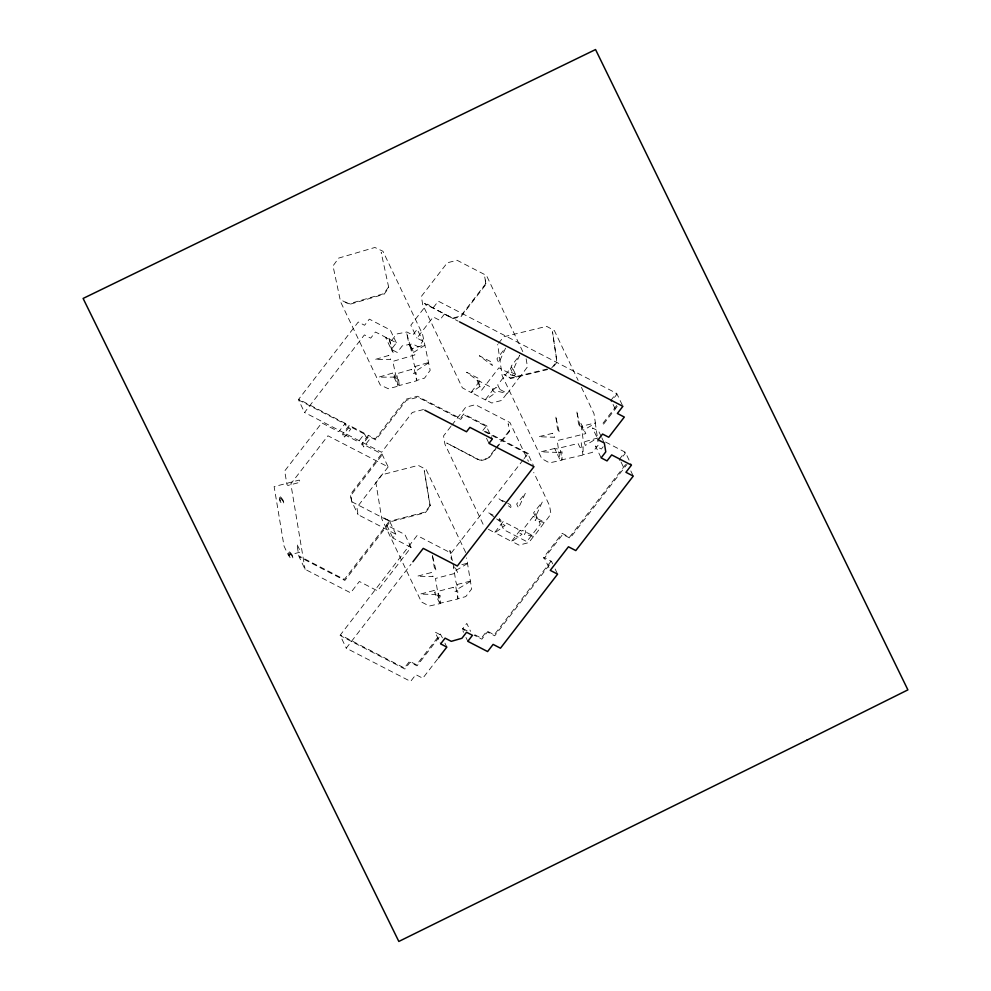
<?xml version="1.0" encoding="UTF-8"?>
<svg xmlns="http://www.w3.org/2000/svg" width="991" height="991" viewBox="0 0 991 991"><rect width="100%" height="100%" fill="white"/><g stroke="black" fill="none" stroke-linecap="round" stroke-linejoin="round"><path stroke-width="0.74" stroke-dasharray="4.96 3.72" d="M505.559 348.163L498.807 362.855L496.912 358.878L505.41 347.866M388.497 287.13L383.802 293.658L349.129 303.828L342.378 300.657L349.414 304.41L384.087 294.253L388.782 287.724L381.176 252.494L381.461 253.089M423.491 409.531L412.306 412.454L381.56 452.292L304.547 412.479L364.415 334.896L370.721 338.154L375.465 332.01L396.375 342.824L391.309 349.389L397.205 352.437L402.272 345.871L412.529 343.852L418.437 346.9L422.872 341.152L417.211 329.285L412.776 335.032L406.867 331.985L396.611 334.004L391.544 340.57L385.648 337.522L391.309 349.389M422.872 341.152L416.963 338.104L433.265 316.971L439.645 320.266L444.439 314.06L458.164 321.158M388.15 466.922L356.871 507.454L358.085 514.701L395.83 534.223L392.894 538.026L411.042 547.416L377.509 590.859L359.361 581.482L350.616 592.829L305.055 569.28L298.91 556.397L296.854 544.047L300.657 552.012L288.381 555.22L284.033 546.115L274.135 486.631L299.245 480.078L300.273 482.221L287.873 485.466L286.956 484.562L284.69 470.985L321.79 422.909L338.811 431.704L344.992 423.69L346.491 426.824L350.777 429.053L344.595 437.068L343.097 433.922L358.308 441.788L364.49 433.773L365.989 436.907L369.903 438.926L363.709 446.953L362.223 443.807L382.006 454.039L388.15 466.922L327.934 435.78L290.834 483.868L305.055 569.28M450.93 426.365L443.559 435.916L444.934 444.216L484.549 527.286M451.859 425.164L465.683 407.251L475.42 404.7L509.931 422.55L528.426 461.323M482.84 430.503L486.234 426.105L492.378 438.976M494.559 449.741L488.117 458.09L479.978 460.22L446.743 443.039L480.263 460.803L488.402 458.684L495.773 449.146M495.488 448.551L509.287 430.664M496.689 447.957L509.572 431.258L508.123 423.739L508.408 424.321M437.576 659.065L422.785 678.24L415.836 674.648L410.608 681.424L346.255 648.151L411.03 564.201M523.174 459.836L451.178 553.139L417.087 535.512L340.111 635.281L346.255 648.151M524.103 458.622L527.844 453.779L533.381 465.374M610.617 400.748L616.129 393.6L616.613 394.604L611.088 401.764M616.662 405.517L602.255 424.198L602.739 425.201L618.05 405.356M603.123 446.78L601.376 449.047L595.48 446L601.141 457.867M619.177 459.564L624.702 452.416L625.185 453.42L619.66 460.58M625.594 464.568L569.565 537.184L562.219 533.381L543.502 557.636L543.985 558.639L562.702 534.397L570.048 538.187L627.006 464.37M498.547 343.27L503.75 336.779L546.611 326.336L554.353 330.56L578.137 380.408M551.714 367.896L556.781 361.566L552.52 331.712L557.066 362.149L551.999 368.491M424.941 345.178L412.776 352.945L409.915 344.422L414.919 354.902L392.832 361.381L397.899 385.363L392.894 374.883L393.947 374.573L395.843 378.55L398.493 377.769L399.237 385.883L388.311 388.745L380.234 384.954L340.607 301.883L333.013 265.91L338.637 258.106L374.883 247.477L382.947 251.268L422.575 334.339L430.181 370.312L424.557 378.116L416.641 380.433L414.151 368.64L414.981 368.404L414.61 366.633L428.533 362.545M428.682 362.842L416.505 370.609L414.052 364.019L410.881 348.968L424.805 344.88M467.603 563.495L455.352 570.804L453.011 564.189M470.527 581.383L458.276 588.691L455.947 582.064L453.444 566.827M461.856 564.659L467.467 563.198M470.391 581.085L456.38 584.715L456.678 586.511L455.835 586.722L457.792 598.663L465.758 596.607L471.679 588.951L466.588 557.883M547.292 368.974L510.439 377.943L503.961 374.425L510.724 378.537L547.577 369.569M605.526 442.023L625.309 452.255L631.453 465.126M506.389 502.586L498.857 498.684L503.651 502.251M507.652 503.23L510.167 504.53L512.062 508.507L508.457 505.831M493.171 515.171L488.142 512.57L495.413 518.058M488.365 529.256L494.819 532.824L505.076 525.478L502.561 524.177L500.666 520.201L498.807 519.247L503.812 529.727L526.828 541.619L540.306 524.152L535.301 513.672L534.793 514.329L536.701 518.305L535.078 520.411L544.641 522.579L550.946 513.92L549.559 505.633L533.715 472.397M467.12 630.796L461.942 628.121L463.515 632.32M474.887 634.81L481.366 638.167L486.891 631.007L494.236 634.797L550.847 561.439L551.33 562.442L494.72 635.813L487.374 632.01L481.849 639.17L474.082 635.157M465.014 630.462L462.425 629.124L466.798 623.438L470.576 631.354M496.602 518.925L501.347 522.393L499.452 518.417M622.274 405.022L616.749 393.439L438.295 301.177L433.501 307.396L427.133 304.101L410.831 325.221L416.963 338.104M613.07 404.452L616.142 410.893M630.821 470.936L633.274 476.076M621.023 461.979L624.702 469.709M581.432 387.32L593.981 413.631L595.442 423.219L583.154 430.317L580.8 423.145L585.805 433.624L557.227 440.586L559.927 459.613L554.935 449.134L557.053 448.613L558.949 452.59L562.058 451.834L562.008 460.146L549.497 462.871L541.755 458.66L502.127 375.577L497.68 344.36M601.165 436.399L598.651 431.135L592.469 427.939L598.13 439.806M601.797 437.725L604.312 443.002M522.79 351.632L486.47 275.473L457.037 260.261L447.288 262.801L421.348 296.433L422.723 304.72L462.339 387.803L471.245 392.622L481.502 385.276L479.347 384.161L476.609 379.751L481.601 390.231L498.907 367.81L516.831 377.075L511.839 366.596L510.439 368.404L512.335 372.381L510.452 374.833L520.002 377.001L527.472 366.843L526.097 358.556M552.693 563.854L551.467 561.278L544.121 557.475L550.253 570.358M555.146 568.995L557.599 574.148M486.519 438.233L488.984 443.386M396.375 342.824L390.231 329.941L369.321 319.127L364.589 325.271L358.271 322.013L298.402 399.608L304.547 412.479M465.708 552.52L426.093 469.449L418.239 465.374L381.77 474.813L375.837 482.468L381.808 518.888L421.435 601.958L429.276 606.046L440.277 603.544L440.078 595.269L437.403 595.963L435.507 591.986L434.454 592.259L439.447 602.739L435.47 578.459L457.693 572.699L455.191 567.459M465.981 637.473L467.814 641.338M411.042 547.416L404.898 534.533L386.75 525.156L392.894 538.026M395.83 534.223L389.686 521.34L351.941 501.83L358.085 514.701M442.42 637.857L440.326 634.029L416.554 664.837L409.605 661.245L404.378 668.021L340.731 635.12L341.214 636.123L404.861 669.024L410.088 662.261L417.038 665.853L440.809 635.033L434.987 632.023L440.648 643.89M444.934 643.134L446.83 647.086M452.354 560.633L449.902 550.513L451.363 559.457M597.139 435.743L595.306 422.922L581.259 426.341L583.092 439.162L585.309 445.43L597.462 438.034L581.209 442.729L582.919 454.72L592.37 452.429L598.428 444.848L597.66 439.397M583.104 446.706L583.055 455.018L561.872 459.849L560.163 447.858L578.087 443.485L579.983 447.461L583.104 446.706M280.564 496.838C275.535 499.898 289.384 507.194 280.564 496.838M280.825 498.399C275.907 501.681 289.545 508.569 280.825 498.399M289.731 551.863C284.578 555.133 298.638 561.922 289.731 551.863M289.991 553.424C284.913 556.546 298.638 563.545 289.991 553.424M519.668 355.224L513.053 370.225L511.158 366.249L519.668 355.224M525.304 493.307L518.553 508.011L516.658 504.035L525.304 493.307M542.25 502.065L535.499 516.769L533.604 512.793L542.25 502.065M349.191 425.374L342.477 434.083L342.96 435.099L349.674 426.39L365.592 434.615L365.109 433.612L349.191 425.374M368.318 435.26L361.604 443.968L362.074 444.971L368.801 436.275L375.812 439.905L406.397 400.265L417.954 397.242L460.765 419.379L464.16 414.969L487.337 426.948L486.854 425.944L463.677 413.965L460.282 418.363L417.471 396.239L405.914 399.249L375.329 438.889L368.318 435.26M485.813 283.587L460.827 315.968L452.689 318.099L424.532 303.543L452.961 318.693L461.112 316.563L486.098 284.182L484.661 276.662L485.813 283.587M381.386 454.2L350.269 494.534L352.016 503.106L350.752 495.537L381.869 455.216L381.386 454.2M479.607 381.3L471.109 392.325L485.491 399.992L495.76 392.647L493.605 391.532L491.709 387.555L479.607 381.3M389.079 521.501L344.373 579.425L299.319 556.137L299.802 557.14L344.856 580.441L389.55 522.517L389.079 521.501M493.865 388.67L485.355 399.695L491.784 403.015L501.52 400.475L507.132 393.204L495.822 387.357L494.534 389.017L493.865 388.67M508.556 370.857L497.705 384.917L499.6 388.893L497.717 391.334L507.268 393.501L519.866 376.704L508.556 370.857M503.18 521.501L494.682 532.526L511.765 541.582L522.022 534.236L519.507 532.947L517.612 528.971L503.18 521.501M520.126 530.259L511.616 541.284L519.073 545.137L528.822 542.597L533.777 536.168L522.468 530.309L521.823 531.139L520.126 530.259M533.183 516.435L524.09 528.215L525.986 532.192L524.363 534.285L533.926 536.465L544.493 522.282L533.183 516.435M430.02 505.695L425.065 512.099L390.181 521.13L383.616 517.711L390.466 521.724L425.35 512.694L430.305 506.29L424.272 470.626L430.02 505.695M388.794 355.447L374.858 359.535L390.689 359.423L388.794 355.447M392.523 373.111L378.599 377.187L394.418 377.088L392.523 373.111M411.5 369.42L396.598 373.793L399.1 385.586L416.79 380.73L416.047 372.616L413.396 373.396L411.5 369.42M431.221 572.587L417.211 576.217L433.129 576.564L431.221 572.587M434.157 590.475L420.147 594.105L436.052 594.451L434.157 590.475M453.16 587.415L438.183 591.293L440.128 603.234L457.929 598.96L457.731 590.698L455.055 591.392L453.16 587.415M552.681 433.302L538.621 436.721L554.576 437.279L552.681 433.302M554.836 448.415L540.776 451.834L556.731 452.392L554.836 448.415M490.619 361.579L479.31 355.732L492.515 365.555L490.619 361.579M477.885 378.091L466.575 372.244L479.78 382.068L477.885 378.091M528.463 453.618L483.459 430.342L483.93 431.358L528.946 454.621L528.463 453.618M345.599 423.529L299.022 399.447L299.505 400.451L346.082 424.532L345.599 423.529M576.923 412.008L578.496 423.714L580.392 427.691L576.923 412.008M555.889 417.137L557.45 428.83L559.345 432.807L555.889 417.137M410.98 348.634L409.085 344.657L406.595 332.877L410.98 348.634M389.178 338.327L391.532 349.811L393.427 353.787L389.178 338.327M432.386 555.381L434.194 567.013L436.102 570.989L432.386 555.381"/><path stroke-width="1.49" d="M412.913 561.773L423.231 548.382L457.322 566.01L533.988 466.662L488.984 443.386L492.378 438.976L469.907 427.369L466.513 431.766L424.842 410.224M438.505 657.875L446.83 647.086L440.648 643.89L445.083 638.142L451.264 641.338L461.917 638.291L466.563 632.258L472.459 635.305L467.814 641.338L487.597 651.558L493.122 644.398L500.467 648.201L557.599 574.148L550.253 570.358L568.45 546.784L575.796 550.575L633.274 476.076L625.928 472.286L631.453 465.126L611.67 454.906L607.037 460.914L601.141 457.867L605.774 451.859L604.312 443.002L598.13 439.806L602.565 434.058L608.747 437.254L624.318 417.062L617.368 413.47L622.893 406.31L459.539 321.864M806.699 740.24L398.828 941.45L83.108 298.44L595.554 49.55L907.892 689.872L806.699 740.24"/></g></svg>
